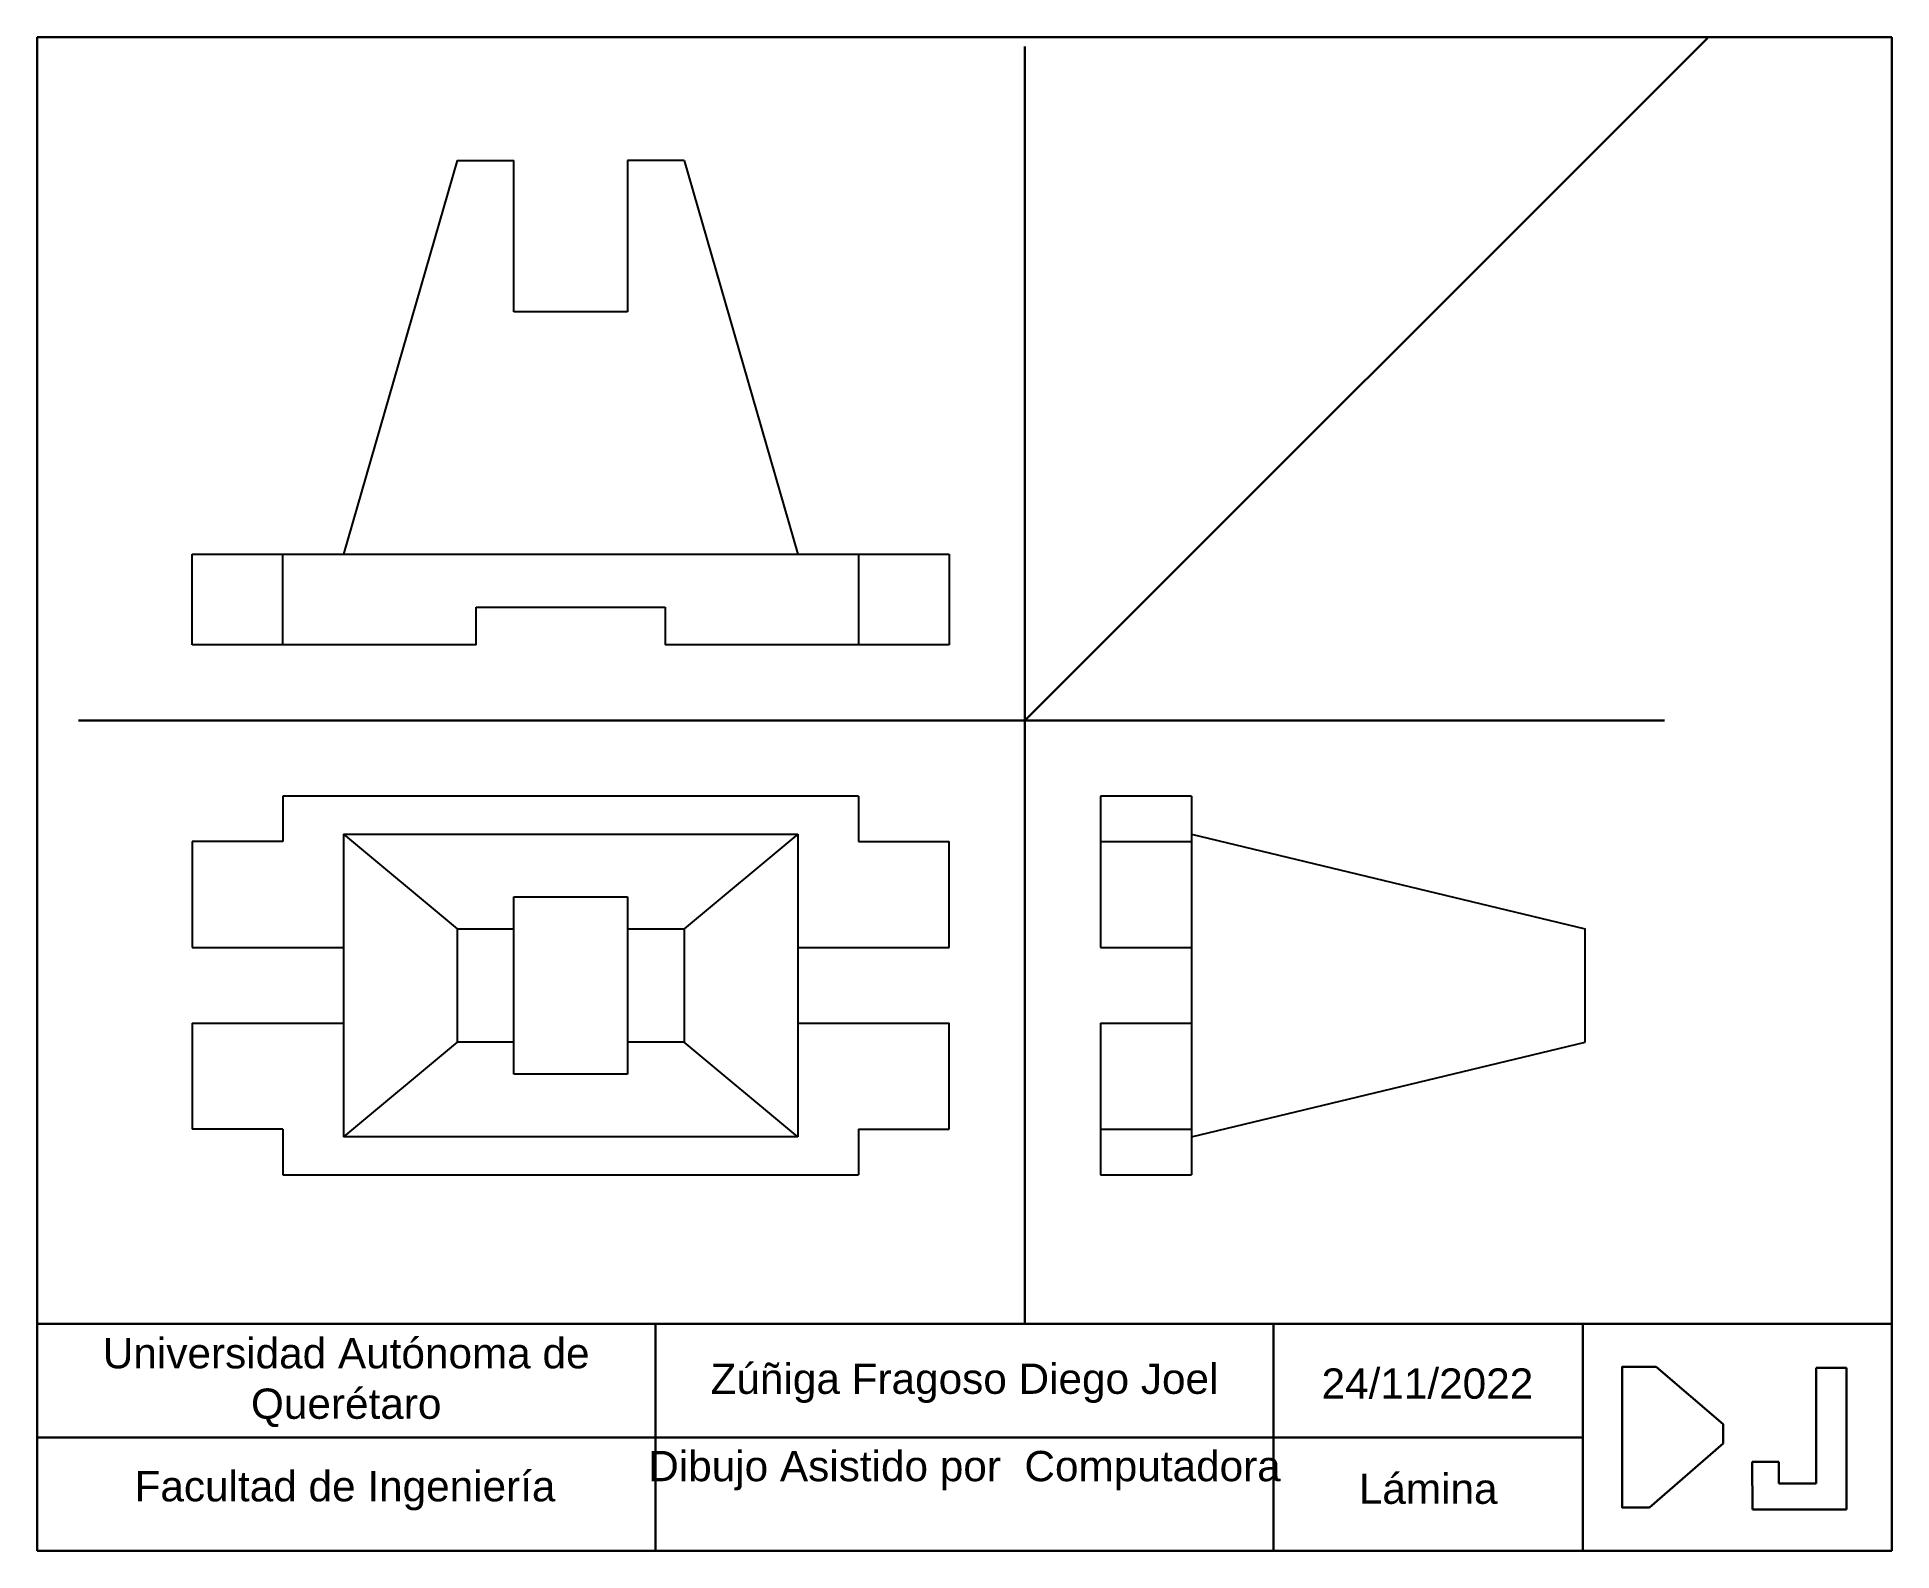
# Paper-space layout 'Layout1 (2)' of a CAD drawing. Header units: millimetres. Extents: x 9 to 254, y 0 to 200.
# The model-space entities are those that its viewports show. They can reach past a viewport. Long polylines and large blocks are cut down to what shows.
import ezdxf

# ---------------------------------------------------------------- set-up
doc = ezdxf.new("R2010")
doc.units = ezdxf.units.MM
doc.layers.add('Figura', color=140, linetype='Continuous', lineweight=25)
doc.layers.add('Marco', color=30, linetype='Continuous', lineweight=30)
doc.styles.get("Standard").update_dxf_attribs({"font": 'arial.ttf'})

# ---------------------------------------------------------------- blocks, each defined once
blk = doc.blocks.new('Marco 2')
at = {"layer": 'Marco'}
for p, q in [((270, 210), (25, 210)), ((25, 210), (25, 10)), ((270, 10), (270, 210)), ((25, 40), (270, 40)), ((106.67, 40), (106.67, 10)), ((188.33, 40), (188.33, 10)), ((229.17, 40), (229.17, 10)), ((238.85, 34.33), (247.7, 26.73)), ((264.01, 34.17), (260.02, 34.17)), ((260.02, 34.17), (260.02, 18.91)), ((264.01, 15.49), (264.01, 34.17)), ((25, 25), (229.17, 25)), ((247.7, 24.17), (237.97, 15.72)), ((255.07, 21.77), (251.53, 21.77)), ((251.53, 21.77), (251.6, 15.49)), ((255.07, 18.91), (255.07, 21.77)), ((260.02, 18.91), (255.07, 18.91)), ((251.6, 15.49), (264.01, 15.49)), ((25, 10), (270, 10))]:
    blk.add_line(p, q, dxfattribs=at)
for points in [[(237.97, 15.72), (234.38, 15.72), (234.38, 34.33), (238.85, 34.33)], [(247.7, 26.73), (247.7, 24.17)]]:
    blk.add_lwpolyline(points, dxfattribs=at)
at = {"layer": 'Marco', "char_height": 4, "attachment_point": 1}
for s, width, insert in [('\\pxqc;Universidad Autónoma de Querétaro', 81.6667, (25, 38.12)), ('\\pxqc;Zúñiga Fragoso Diego Joel', 81.6667, (106.67, 34.75)), ('\\pxqc;24/11/2022', 40.8333, (188.23, 34.11)), ('\\pxqc;Dibujo Asistido por  Computadora', 81.6667, (106.67, 23.21)), ('\\pxqc;Facultad de Ingeniería', 81.6667, (24.84, 20.55)), ('\\pxqc;Lámina', 40.8333, (188.33, 20.22))]:
    blk.add_mtext_dynamic_manual_height_columns(s, width=width, gutter_width=12.5, heights=[0], dxfattribs=dict(at, insert=insert))

msp = doc.modelspace()

# ---------------------------------------------------------------- linework, layer by layer
at = {"layer": 'Figura'}
for p, q in [((661.525, 143.969), (646.525, 91.969)), ((661.525, 143.969), (669.025, 143.969)), ((669.025, 123.969), (669.025, 143.969)), ((691.525, 143.969), (684.025, 143.969)), ((684.025, 143.969), (684.025, 123.969)), ((691.525, 143.969), (706.525, 91.969)), ((684.025, 123.969), (669.025, 123.969)), ((626.525, 79.969), (626.525, 91.969)), ((626.525, 91.969), (726.525, 91.969)), ((638.525, 79.969), (638.525, 91.969)), ((714.525, 91.969), (714.525, 79.969)), ((726.525, 91.969), (726.525, 79.969)), ((664.025, 79.969), (664.025, 84.969)), ((664.025, 84.969), (689.025, 84.969)), ((689.025, 84.969), (689.025, 79.969)), ((664.025, 79.969), (626.525, 79.969)), ((726.525, 79.969), (689.025, 79.969)), ((714.525, 59.969), (638.525, 59.969)), ((638.525, 59.969), (638.525, 53.969)), ((714.525, 59.969), (714.525, 53.969)), ((746.525, 59.969), (746.525, 39.969)), ((758.525, 59.969), (746.525, 59.969)), ((758.525, 59.969), (758.525, 39.969)), ((638.525, 53.969), (626.525, 53.969)), ((626.525, 53.969), (626.525, 39.969)), ((646.525, 54.969), (646.525, 14.969)), ((646.525, 54.969), (706.525, 54.969)), ((646.525, 54.969), (661.525, 42.469)), ((706.525, 54.969), (691.525, 42.469)), ((706.525, 54.969), (706.525, 14.969)), ((714.525, 53.969), (726.525, 53.969)), ((726.525, 39.969), (726.525, 53.969)), ((746.525, 53.969), (758.525, 53.969)), ((758.525, 54.969), (810.525, 42.469)), ((669.025, 23.249), (669.025, 46.689)), ((669.025, 46.689), (684.025, 46.689)), ((684.025, 46.689), (684.025, 23.249)), ((661.525, 42.469), (661.525, 27.469)), ((661.525, 42.469), (669.025, 42.469)), ((684.025, 42.469), (684.025, 27.469)), ((684.025, 42.469), (691.525, 42.469)), ((691.525, 42.469), (691.525, 27.469)), ((810.525, 27.469), (810.525, 42.469)), ((626.525, 39.969), (646.525, 39.969)), ((706.525, 39.969), (726.525, 39.969)), ((746.525, 39.969), (758.525, 39.969)), ((758.525, 39.969), (758.525, 29.969)), ((626.525, 29.969), (626.525, 15.969)), ((626.525, 29.969), (646.525, 29.969)), ((706.525, 29.969), (726.525, 29.969)), ((726.525, 15.969), (726.525, 29.969)), ((746.525, 29.969), (758.525, 29.969)), ((746.525, 29.969), (746.525, 9.969)), ((758.525, 29.969), (758.525, 9.969)), ((661.525, 27.469), (646.525, 14.969)), ((669.025, 27.469), (661.525, 27.469)), ((691.525, 27.469), (684.025, 27.469)), ((706.525, 14.969), (691.525, 27.469)), ((758.525, 14.969), (810.525, 27.469)), ((684.025, 23.249), (669.025, 23.249)), ((638.525, 15.969), (626.525, 15.969)), ((638.525, 15.969), (638.525, 9.969)), ((706.525, 14.969), (646.525, 14.969)), ((714.525, 15.969), (714.525, 9.969)), ((714.525, 15.969), (726.525, 15.969)), ((746.525, 15.969), (758.525, 15.969)), ((638.525, 9.969), (714.525, 9.969)), ((746.525, 9.969), (758.525, 9.969))]:
    msp.add_line(p, q, dxfattribs=at)
at = {"layer": 'Marco'}
for p, q in [((736.525, 69.969), (826.681, 160.125)), ((736.525, 159.038), (736.525, -19.1)), ((611.525, 69.969), (821.03, 69.969))]:
    msp.add_line(p, q, dxfattribs=at)

psp = doc.layouts.new('Layout1 (2)')

# ---------------------------------------------------------------- block references
at = {"layer": 'Marco'}
psp.add_blockref('Marco 2', (-16.49, -10), dxfattribs=at)

# ---------------------------------------------------------------- viewports
at = {"layer": 'Marco', "view_target_point": (54.365, 110)}
psp.add_viewport(center=(131.01, 115), size=(245, 170), view_center_point=(674.178, -34.736), view_height=170, dxfattribs=at)

doc.saveas('drawing.dxf')
